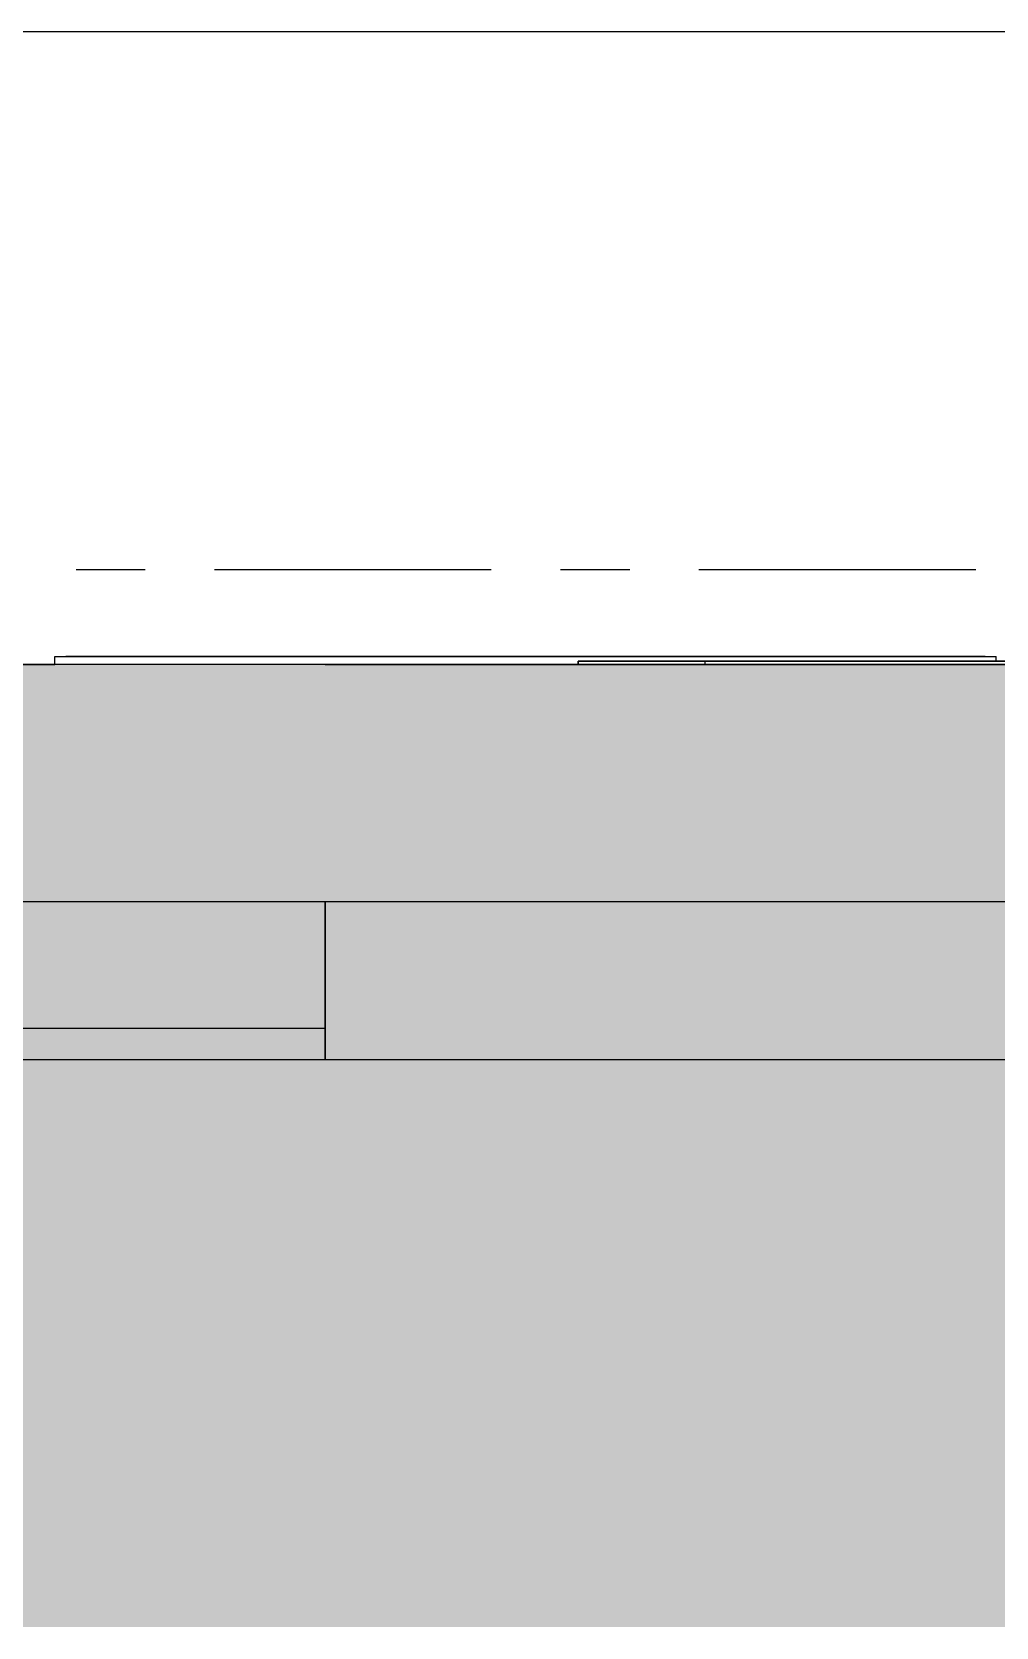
# Model space of a CAD drawing. Header units: millimetres. Extents: x -187664 to 435448, y -313239 to 299894.
# Drawn here: x 333708 to 334318, y 168344 to 169353 of the extents above; entities that cross this region are included whole.
import ezdxf
from ezdxf.xclip import XClip

# ---------------------------------------------------------------- set-up
doc = ezdxf.new("R2010")
doc.units = ezdxf.units.MM
doc.header["$XCLIPFRAME"] = 0
doc.set_wipeout_variables(frame=1)
doc.linetypes.add('CENTER', pattern=[2, 1.25, -0.25, 0.25, -0.25])
doc.linetypes.add('TA_GL_000.70000', pattern=[1.925, 0.7, -0.175, 0.175, -0.175, 0.7])
for name, color, linetype in [('000 - 0_SYM_DWG_GRIDLINE_MAIN_COLOR_251', 7, 'Continuous'), ('000 - CONCRETE_COL_CUT_COLOR_1', 7, 'Continuous'), ('000 - CONCRETE_COL_CUT_COLOR_5', 7, 'Continuous'), ('000 - CONCRETE_COL_HATCH_', 7, 'Continuous'), ('000 - CONCRETE_COL_WIPEOUT_', 7, 'Continuous'), ('000 - EXISTING_BUILDING_MAIN_COLOR_251', 7, 'Continuous'), ('000 - GRID', 7, 'CENTER')]:
    doc.layers.add(name, color=color, linetype=linetype)
doc.styles.add('TA', font='', dxfattribs={"height": 4.5})
doc.styles.get('TA').set_extended_font_data('Cordia New')

# ---------------------------------------------------------------- blocks, each defined once
blk = doc.blocks.new('DPA_GM-Manhole Cover Type 2 - 900x900-V132-2140-01 ENTRANCE 1 ELEVATION 1')
at = {"layer": '000 - EXISTING_BUILDING_MAIN_COLOR_251', "color": 7}
for p, q in [((-864180, 101450), (-862980, 101450)), ((-862980, 101450), (-864180, 101450)), ((-863125, 101450), (-864035, 101450)), ((-864035, 101450), (-863125, 101450)), ((-863125, 101450), (-864035, 101450)), ((-864035, 101450), (-863125, 101450)), ((-863130, 101450), (-864030, 101450)), ((-864030, 101450), (-863130, 101450)), ((-864020, 101452), (-863940, 101452)), ((-863935, 101452), (-864020, 101452)), ((-864020, 101452), (-864020, 101450)), ((-864020, 101450), (-864020, 101452)), ((-864020, 101450), (-863140, 101450)), ((-863140, 101450), (-864020, 101450)), ((-864020, 101450), (-863935, 101450)), ((-863940, 101450), (-864020, 101450)), ((-863940, 101452), (-863670, 101452)), ((-863940, 101452), (-863940, 101450)), ((-863670, 101450), (-863940, 101450)), ((-863675, 101452), (-863935, 101452)), ((-863935, 101450), (-863675, 101450)), ((-863590, 101452), (-863675, 101452)), ((-863675, 101450), (-863590, 101450)), ((-863670, 101452), (-863590, 101452)), ((-863670, 101450), (-863670, 101452)), ((-863590, 101450), (-863670, 101450)), ((-863590, 101452), (-863590, 101450)), ((-863590, 101452), (-863590, 101450)), ((-863490, 101452), (-863570, 101452)), ((-863570, 101452), (-863490, 101452)), ((-863570, 101450), (-863570, 101452)), ((-863570, 101450), (-863570, 101452)), ((-863490, 101450), (-863570, 101450)), ((-863570, 101450), (-863490, 101450)), ((-863220, 101452), (-863490, 101452)), ((-863490, 101452), (-863220, 101452)), ((-863490, 101452), (-863490, 101450)), ((-863490, 101450), (-863490, 101452)), ((-863220, 101450), (-863490, 101450)), ((-863490, 101450), (-863220, 101450)), ((-863140, 101452), (-863220, 101452)), ((-863220, 101452), (-863140, 101452)), ((-863220, 101450), (-863220, 101452)), ((-863220, 101450), (-863220, 101452)), ((-863140, 101450), (-863220, 101450)), ((-863220, 101450), (-863140, 101450)), ((-863140, 101452), (-863140, 101450)), ((-863140, 101450), (-863140, 101452)), ((-864180, 101300), (-864180, 101200)), ((-864180, 101200), (-864180, 101300)), ((-862980, 101300), (-862980, 101200)), ((-862980, 101300), (-862980, 101200))]:
    blk.add_line(p, q, dxfattribs=at)
blk = doc.blocks.new('DPA_Drainage Gutter_Landscape_Type A - DPA_Drainage Gutter_Landscape_Type A-19312770-2140-01 ENTRANCE 1 ELEVATION 1')
at = {"layer": '000 - EXISTING_BUILDING_MAIN_COLOR_251', "color": 7}
for p, q in [((-864350.8, 101455), (-863755.8, 101455)), ((-864350.8, 101450), (-864350.8, 101455)), ((-864343.8, 101455), (-864336.8, 101455)), ((-864336.8, 101455), (-864343.8, 101455)), ((-864343.8, 101455), (-864336.8, 101455)), ((-864336.8, 101455), (-864343.8, 101455)), ((-863762.8, 101455), (-864343.8, 101455)), ((-864343.8, 101455), (-863762.8, 101455)), ((-863762.8, 101455), (-864343.8, 101455)), ((-864329.8, 101455), (-864316.8, 101455)), ((-864316.8, 101455), (-864329.8, 101455)), ((-864329.8, 101455), (-864316.8, 101455)), ((-864316.8, 101455), (-864329.8, 101455)), ((-864309.8, 101455), (-864296.8, 101455)), ((-864296.8, 101455), (-864309.8, 101455)), ((-864309.8, 101455), (-864296.8, 101455)), ((-864296.8, 101455), (-864309.8, 101455)), ((-864289.8, 101455), (-864276.8, 101455)), ((-864276.8, 101455), (-864289.8, 101455)), ((-864289.8, 101455), (-864276.8, 101455)), ((-864276.8, 101455), (-864289.8, 101455)), ((-864269.8, 101455), (-864256.8, 101455)), ((-864256.8, 101455), (-864269.8, 101455)), ((-864269.8, 101455), (-864256.8, 101455)), ((-864256.8, 101455), (-864269.8, 101455)), ((-864249.8, 101455), (-864236.8, 101455)), ((-864236.8, 101455), (-864249.8, 101455)), ((-864249.8, 101455), (-864236.8, 101455)), ((-864236.8, 101455), (-864249.8, 101455)), ((-864229.8, 101455), (-864216.8, 101455)), ((-864216.8, 101455), (-864229.8, 101455)), ((-864229.8, 101455), (-864216.8, 101455)), ((-864216.8, 101455), (-864229.8, 101455)), ((-864209.8, 101455), (-864196.8, 101455)), ((-864196.8, 101455), (-864209.8, 101455)), ((-864209.8, 101455), (-864196.8, 101455)), ((-864196.8, 101455), (-864209.8, 101455)), ((-864189.8, 101455), (-864176.8, 101455)), ((-864176.8, 101455), (-864189.8, 101455)), ((-864189.8, 101455), (-864176.8, 101455)), ((-864176.8, 101455), (-864189.8, 101455)), ((-864169.8, 101455), (-864156.8, 101455)), ((-864156.8, 101455), (-864169.8, 101455)), ((-864169.8, 101455), (-864156.8, 101455)), ((-864156.8, 101455), (-864169.8, 101455)), ((-864149.8, 101455), (-864136.8, 101455)), ((-864136.8, 101455), (-864149.8, 101455)), ((-864149.8, 101455), (-864136.8, 101455)), ((-864136.8, 101455), (-864149.8, 101455)), ((-864129.8, 101455), (-864116.8, 101455)), ((-864116.8, 101455), (-864129.8, 101455)), ((-864129.8, 101455), (-864116.8, 101455)), ((-864116.8, 101455), (-864129.8, 101455)), ((-864109.8, 101455), (-864096.8, 101455)), ((-864096.8, 101455), (-864109.8, 101455)), ((-864109.8, 101455), (-864096.8, 101455)), ((-864096.8, 101455), (-864109.8, 101455)), ((-864089.8, 101455), (-864076.8, 101455)), ((-864076.8, 101455), (-864089.8, 101455)), ((-864089.8, 101455), (-864076.8, 101455)), ((-864076.8, 101455), (-864089.8, 101455)), ((-864069.8, 101455), (-864056.8, 101455)), ((-864056.8, 101455), (-864069.8, 101455)), ((-864069.8, 101455), (-864056.8, 101455)), ((-864056.8, 101455), (-864069.8, 101455)), ((-864049.8, 101455), (-864036.8, 101455)), ((-864036.8, 101455), (-864049.8, 101455)), ((-864049.8, 101455), (-864036.8, 101455)), ((-864036.8, 101455), (-864049.8, 101455)), ((-864029.8, 101455), (-864016.8, 101455)), ((-864016.8, 101455), (-864029.8, 101455)), ((-864029.8, 101455), (-864016.8, 101455)), ((-864016.8, 101455), (-864029.8, 101455)), ((-864009.8, 101455), (-863996.8, 101455)), ((-863996.8, 101455), (-864009.8, 101455)), ((-864009.8, 101455), (-863996.8, 101455)), ((-863996.8, 101455), (-864009.8, 101455)), ((-863989.8, 101455), (-863976.8, 101455)), ((-863976.8, 101455), (-863989.8, 101455)), ((-863989.8, 101455), (-863976.8, 101455)), ((-863976.8, 101455), (-863989.8, 101455)), ((-863969.8, 101455), (-863956.8, 101455)), ((-863956.8, 101455), (-863969.8, 101455)), ((-863969.8, 101455), (-863956.8, 101455)), ((-863956.8, 101455), (-863969.8, 101455)), ((-863949.8, 101455), (-863936.8, 101455)), ((-863936.8, 101455), (-863949.8, 101455)), ((-863949.8, 101455), (-863936.8, 101455)), ((-863936.8, 101455), (-863949.8, 101455)), ((-863929.8, 101455), (-863916.8, 101455)), ((-863916.8, 101455), (-863929.8, 101455)), ((-863929.8, 101455), (-863916.8, 101455)), ((-863916.8, 101455), (-863929.8, 101455)), ((-863909.8, 101455), (-863896.8, 101455)), ((-863896.8, 101455), (-863909.8, 101455)), ((-863909.8, 101455), (-863896.8, 101455)), ((-863896.8, 101455), (-863909.8, 101455)), ((-863889.8, 101455), (-863876.8, 101455)), ((-863876.8, 101455), (-863889.8, 101455)), ((-863889.8, 101455), (-863876.8, 101455)), ((-863876.8, 101455), (-863889.8, 101455)), ((-863869.8, 101455), (-863856.8, 101455)), ((-863856.8, 101455), (-863869.8, 101455)), ((-863869.8, 101455), (-863856.8, 101455)), ((-863856.8, 101455), (-863869.8, 101455)), ((-863849.8, 101455), (-863836.8, 101455)), ((-863836.8, 101455), (-863849.8, 101455)), ((-863849.8, 101455), (-863836.8, 101455)), ((-863836.8, 101455), (-863849.8, 101455)), ((-863829.8, 101455), (-863816.8, 101455)), ((-863816.8, 101455), (-863829.8, 101455)), ((-863829.8, 101455), (-863816.8, 101455)), ((-863816.8, 101455), (-863829.8, 101455)), ((-863809.8, 101455), (-863796.8, 101455)), ((-863796.8, 101455), (-863809.8, 101455)), ((-863809.8, 101455), (-863796.8, 101455)), ((-863796.8, 101455), (-863809.8, 101455)), ((-863789.8, 101455), (-863776.8, 101455)), ((-863776.8, 101455), (-863789.8, 101455)), ((-863789.8, 101455), (-863776.8, 101455)), ((-863776.8, 101455), (-863789.8, 101455)), ((-863769.8, 101455), (-863762.8, 101455)), ((-863762.8, 101455), (-863769.8, 101455)), ((-863769.8, 101455), (-863762.8, 101455)), ((-863762.8, 101455), (-863769.8, 101455)), ((-863755.8, 101452), (-863755.8, 101455))]:
    blk.add_line(p, q, dxfattribs=at)
blk = doc.blocks.new('Rectangular Mullion - Mullion_Beam 300x400-19313271-2140-01 ENTRANCE 1 ELEVATION 1')
at = {"layer": '000 - EXISTING_BUILDING_MAIN_COLOR_251', "color": 7}
for p, q in [((-863037.5, 101850), (-864743.9, 101850)), ((-864379.8, 101450), (-864350.8, 101450)), ((-864350.8, 101450), (-864379.8, 101450))]:
    blk.add_line(p, q, dxfattribs=at)
blk = doc.blocks.new('*U4967')
at = {"layer": '000 - CONCRETE_COL_HATCH_'}
h = blk.add_hatch(dxfattribs=at)
h.set_pattern_fill('AR-CONC', scale=0.04)
h.set_pattern_definition([(50, (194562.637, -877569.876), (7.28738676, -0.63756342), [0.762, -8.382]), (355, (194562.637, -877569.876), (-1.40973686, 7.64227381), [0.6096, -6.705623367]), (100.4514447, (194563.244, -877569.929), (5.877649884, 7.004710076), [0.64760035, -7.123609784]), (46.1842, (194562.637, -877567.844), (10.84316164, -1.68169312), [1.143, -12.573]), (96.6355576, (194563.541, -877567.984), (9.49616536, 9.89704498), [0.97140093, -10.68542433]), (351.1841512, (194562.637, -877567.844), (9.49616536, 9.89704498), [0.91439868, -10.05838928]), (21, (194563.653, -877568.352), (6.06457565, -4.090607927), [0.762, -8.382]), (326, (194563.653, -877568.352), (2.472081134, 7.367518645), [0.6096, -6.7056]), (71.451445, (194564.1584, -877568.6926), (8.53665677, 3.276910755), [0.64760035, -7.123597504]), (37.5, (194562.637, -877569.8757), (0.12354413, 3.382201555), [0, -6.62432, 0, -6.8072, 0, -6.731]), (7.5, (194562.637, -877569.8757), (2.6727865, 4.007222993), [0, -3.88112, 0, -6.47192, 0, -2.5654]), (327.5, (194560.3713, -877569.8757), (5.423623807, -0.22914976), [0, -2.54, 0, -7.9248, 0, -10.5156]), (317.5, (194559.3553, -877569.8757), (5.925167255, 1.017059641), [0, -3.302, 0, -5.26288, 0, -7.4676])])
h.paths.add_polyline_path([(0, 0), (99377.6, 0), (99377.6, 300), (-267.5, 300), (-285.6, 299), (-303.5, 296.1), (-320.9, 291.2), (-337.6, 284.2), (-353.2, 275.1), (-367.3, 263.9), (-379.4, 250.4), (-388.8, 235), (-394.8, 217.9), (-396.9, 200), (-396.9, -917.6), (0, -913.9)])
at = {"layer": '000 - CONCRETE_COL_CUT_COLOR_1', "color": 7, "lineweight": -2}
for points in [[(0, 0), (99377.6, 0)], [(99377.6, 300), (-267.5, 300)]]:
    blk.add_lwpolyline(points, dxfattribs=at)
blk = doc.blocks.new('*U4973')
at = {"layer": '000 - CONCRETE_COL_HATCH_'}
h = blk.add_hatch(dxfattribs=at)
h.set_pattern_fill('EARTH', scale=0.5, angle=45)
h.set_pattern_definition([(45, (80451.9618, -870810.918), (0, 4.49012806), [3.175, -3.175]), (45, (80451.12, -870810.076), (0, 4.49012806), [3.175, -3.175]), (45, (80450.278, -870809.234), (0, 4.49012806), [3.175, -3.175]), (135, (80450.278, -870808.673), (-4.49012806, 0), [3.175, -3.175]), (135, (80451.12, -870807.831), (-4.49012806, 0), [3.175, -3.175]), (135, (80451.9618, -870806.989), (-4.49012806, 0), [3.175, -3.175])])
h.paths.add_polyline_path([(0, 0), (40226, 0), (40226, -458.8), (0, -458.8)])
blk = doc.blocks.new('C-1-PP19-AR-2140-01-D_20260610-100004_ELEVATION_1_EXBOT')
at = {"layer": '000 - EXISTING_BUILDING_MAIN_COLOR_251', "lineweight": 9}
h = blk.add_hatch(dxfattribs=at)
h.set_pattern_fill('FP_1', style=0, pattern_type=2)
h.set_pattern_definition([(50, (38538.46, 0), (728.7365, -63.7558), [76.2, -838.2]), (355, (38538.5, 0), (-140.9716, 764.2276), [60.96, -670.56]), (100.451, (38599.2, -5.3), (587.77, 700.4668), [64.76, -712.36]), (46.184, (38538.5, 203.2), (1084.316, -168.171), [114.3, -1257.3]), (96.636, (38628.8, 189.2), (949.61, 989.71), [97.14, -1068.54]), (351.184, (38538.5, 203.2), (949.62, 989.701), [91.44, -1005.84]), (21, (38640.06, 152.4), (606.458, -409.0606), [76.2, -838.2]), (326, (38640.1, 152.4), (247.2083, 736.753), [60.96, -670.56]), (71.451, (38690.6, 118.3), (853.6683, 327.6855), [64.76, -712.36]), (37.5, (38538.46, 0), (12.3547, 338.2201), [33.528, -628.904, 33.528, -647.192, -673.1]), (37.5, (38538.46, 0), (12.3547, 338.2201), [-1343.152, 33.528, -639.572]), (7.5, (38538.46, 0), (267.2789, 400.7221), [33.528, -354.584, 33.528, -613.664, -256.54]), (7.5, (38538.46, 0), (267.2789, 400.7221), [-1035.304, 33.528, -223.012]), (327.5, (38311.9, 0), (542.3633, -22.91534), [33.528, -220.472, 33.528, -758.952, -1051.56]), (327.5, (38311.9, 0), (542.3633, -22.91534), [-1046.48, 33.528, -1018.032]), (317.5, (38210.3, 0), (592.517, 101.7071), [33.528, -296.672, 33.528, -492.76, -746.76]), (317.5, (38210.3, 0), (592.517, 101.7071), [-856.488, 33.528, -713.232])])
h.paths.add_polyline_path([(-5983.3, 101300), (43705.4, 101300), (43705.4, 101450), (-5983.3, 101450)])
at = {"layer": '000 - EXISTING_BUILDING_MAIN_COLOR_251', "color": 7, "lineweight": 25}
for p, q in [((43705.4, 101450), (-5983.3, 101450)), ((8070.6, 101300), (43705.4, 101300))]:
    blk.add_line(p, q, dxfattribs=at)
at = {"layer": '000 - EXISTING_BUILDING_MAIN_COLOR_251', "color": 7}
for p, q in [((26550, 101220), (28702.4, 101220)), ((46986.8, 101200), (-10512.1, 101200))]:
    blk.add_line(p, q, dxfattribs=at)
for name in ['Rectangular Mullion - Mullion_Beam 300x400-19313271-2140-01 ENTRANCE 1 ELEVATION 1', 'DPA_Drainage Gutter_Landscape_Type A - DPA_Drainage Gutter_Landscape_Type A-19312770-2140-01 ENTRANCE 1 ELEVATION 1', 'DPA_GM-Manhole Cover Type 2 - 900x900-V132-2140-01 ENTRANCE 1 ELEVATION 1']:
    blk.add_blockref(name, (892882.4, 0), dxfattribs=at)
at = {"layer": '000 - CONCRETE_COL_CUT_COLOR_5', "color": 7}
blk.add_blockref('*U4973', (-5983.3, 101300), dxfattribs=at)
at = {"layer": '000 - CONCRETE_COL_CUT_COLOR_5', "color": 7, "xscale": 0.5, "yscale": 0.5, "zscale": 0.5}
blk.add_blockref('*U4967', (-5983.3, 101300), dxfattribs=at)
blk = doc.blocks.new('*U4935')
at = {"layer": '000 - 0_SYM_DWG_GRIDLINE_MAIN_COLOR_251', "color": 7, "linetype": 'ByBlock', "ltscale": 5}
blk.add_line((20, 0), (-674.447, 0), dxfattribs=at)
at = {"color": 7, "style": 'TA', "flags": 1}
blk.add_attdef('LOCATION', (6, -6), '', height=4.5, rotation=270, dxfattribs=at)

msp = doc.modelspace()

# ---------------------------------------------------------------- block references
at = {"color": 7}
ref = msp.add_blockref('C-1-PP19-AR-2140-01-D_20260610-100004_ELEVATION_1_EXBOT', (305191.107, 67502.983), dxfattribs=at)
XClip(ref).set_block_clipping_path([(-3830, 99551.072312549), (30600.5439267242, 118300)])

# ---------------------------------------------------------------- next in the draw order: block references
at = {"layer": '000 - GRID', "color": 7, "linetype": 'TA_GL_000.70000', "xscale": 50.00000000000004, "yscale": 50.00000000000004, "zscale": 50.00000000000004, "rotation": 180}
msp.add_blockref('*U4935', (302361.107, 169012.983), dxfattribs=at)

doc.saveas('drawing.dxf')
